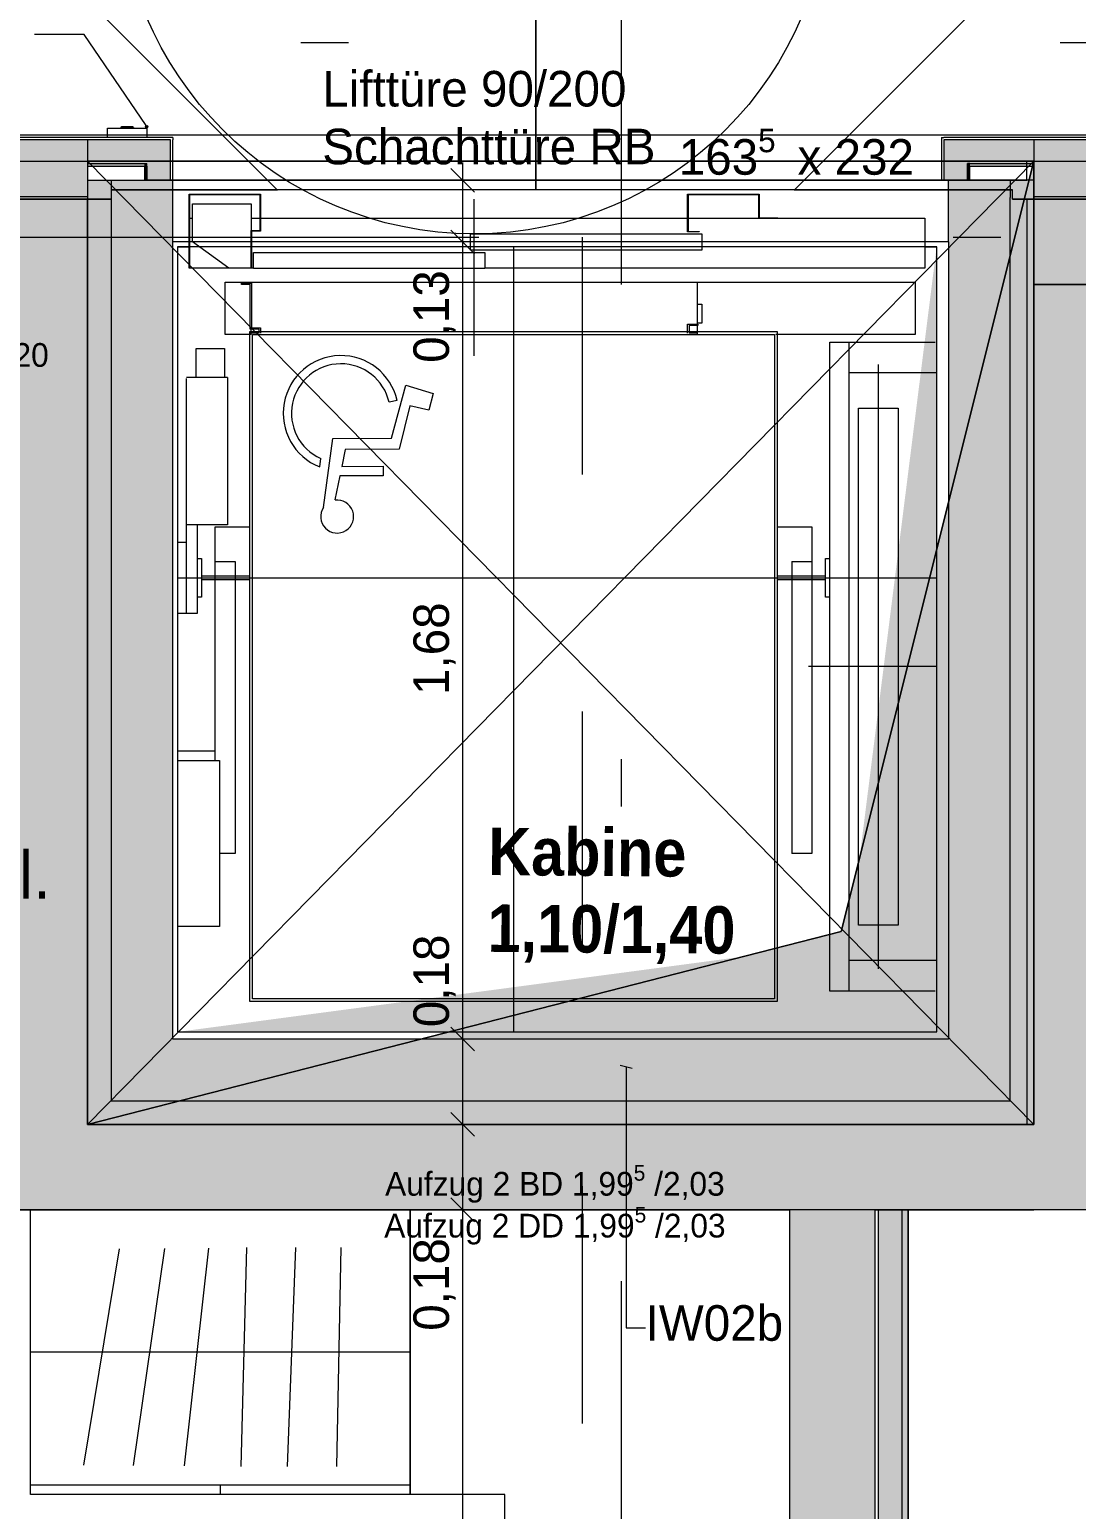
# Model space of a CAD drawing. Header units: metres. Extents: x -4 to 206, y -18 to 45.
# Drawn here: x 41.053 to 43.26, y -6.685 to -3.566 of the extents above; entities that cross this region are included whole.
import ezdxf

# ---------------------------------------------------------------- set-up
doc = ezdxf.new("R2010")
doc.units = ezdxf.units.M
doc.header["$MEASUREMENT"] = 0
for name, pattern in [('Achse', [0.004, 0.002, -0.001, 0, -0.001]), ('Punkt 1_1', [0.075, 0.025, -0.05]), ('Schnittlinie', [0.006, 0.003, -0.0015, 0, -0.0015]), ('Untersicht', [0.001, 0.0005, -0.0005])]:
    doc.linetypes.add(name, pattern=pattern)
for name, color, linetype in [('2._1.DG PP STG2_5_000 Achsraster', 7, 'Continuous'), ('2._1.DG PP STG2_5_110 Wand Aussen', 7, 'Continuous'), ('2._1.DG PP STG2_5_120 Wand Innen tragend', 7, 'Continuous'), ('2._1.DG PP STG2_5_210 Decke', 7, 'Continuous'), ('2._1.DG PP STG2_5_220 Bodenaufbau', 7, 'Continuous'), ('2._1.DG PP STG2_5_220 Bodenaufbau - Außen_ Gefälle', 7, 'Continuous'), ('2._1.DG PP STG2_5_221 Bodenaufbau - Abdichtung', 7, 'Continuous'), ('2._1.DG PP STG2_5_221 Bodenaufbau - Terrassenbelag', 7, 'Continuous'), ('2._1.DG PP STG2_5_270 Deckendurchbruchsymbol', 7, 'Continuous'), ('2._1.DG PP STG2_5_430 Aufzug', 7, 'Continuous'), ('2._1.DG PP STG2_5_510 Möblierung', 7, 'Continuous'), ('2._1.DG PP STG2_5_810 Raum', 7, 'Continuous'), ('2._1.DG PP STG2_5_851 Marker Schnitt', 7, 'Continuous'), ('2._1.DG PP STG2_5_870 Dokumentation allgemein', 7, 'Continuous'), ('2._1.DG PP STG2_5_915 Allgemein Beschriftung.x', 7, 'Continuous'), ('2._1.DG PP STG2_5_950 Polierplan Bemaßung', 7, 'Continuous')]:
    doc.layers.add(name, color=color, linetype=linetype)
doc.styles.add('ERSTELLTER_STIL_2', font='')
doc.styles.add('ERSTELLTER_STIL_4', font='', dxfattribs={"width": 0.936868})
doc.styles.get('ERSTELLTER_STIL_2').set_extended_font_data('Eurostile')
doc.styles.get('ERSTELLTER_STIL_4').set_extended_font_data('Eurostile', bold=True)

msp = doc.modelspace()

# ---------------------------------------------------------------- hatches: boundary and pattern name
at = {"layer": '2._1.DG PP STG2_5_110 Wand Aussen', "linetype": 'Continuous', "lineweight": 13, "true_color": 0xff6400}
for points in [[(41.175, -3.7987), (39.789, -3.7987), (39.789, -3.9187), (41.175, -3.9187)], [(41.3, -3.7987), (41.175, -3.7987), (41.175, -3.8487), (41.3, -3.8487)], [(41.3, -3.8487), (41.35, -3.8487), (41.35, -3.7987)], [(41.3, -3.8487), (41.35, -3.7987), (41.3, -3.7987)], [(43.03, -3.7987), (42.98, -3.7987), (43.03, -3.8487)], [(43.03, -3.8487), (42.98, -3.7987), (42.98, -3.8487)], [(43.03, -3.8487), (43.17, -3.8487), (43.17, -3.7987), (43.03, -3.7987)], [(43.335, -3.7987), (43.17, -3.7987), (43.17, -3.9187), (43.335, -3.9187)], [(41.3, -3.8487), (41.3, -3.8837), (41.35, -3.8837), (41.35, -3.8487)], [(42.98, -3.8487), (42.98, -3.8837), (43.03, -3.8837), (43.03, -3.8487)]]:
    msp.add_hatch(color=30, dxfattribs=at).paths.add_polyline_path(points)
at = {"layer": '2._1.DG PP STG2_5_110 Wand Aussen', "linetype": 'Continuous', "lineweight": 0, "true_color": 0x373737}
for points in [[(41.295, -3.8487), (41.175, -3.8487), (41.175, -3.8537), (41.295, -3.8537)], [(41.295, -3.8537), (41.3, -3.8537), (41.3, -3.8487)], [(41.295, -3.8537), (41.3, -3.8487), (41.295, -3.8487)], [(41.295, -3.8537), (41.295, -3.8837), (41.3, -3.8837), (41.3, -3.8537)], [(43.035, -3.8487), (43.03, -3.8487), (43.035, -3.8537)], [(43.035, -3.8537), (43.03, -3.8487), (43.03, -3.8537)], [(43.03, -3.8537), (43.03, -3.8837), (43.035, -3.8837), (43.035, -3.8537)], [(43.035, -3.8537), (43.17, -3.8537), (43.17, -3.8487), (43.035, -3.8487)], [(39.789, -3.9187), (39.789, -3.9237), (39.86, -3.9237), (41.175, -3.9237), (41.175, -3.9187)], [(43.335, -3.9187), (43.17, -3.9187), (43.17, -3.9237), (43.335, -3.9237)]]:
    msp.add_hatch(color=250, dxfattribs=at).paths.add_polyline_path(points)
at = {"layer": '2._1.DG PP STG2_5_110 Wand Aussen', "linetype": 'Continuous', "lineweight": 13, "true_color": 0x3f7f02}
for points in [[(39.86, -3.9237), (39.86, -3.9937), (39.86, -4.1037), (41.175, -4.1037), (41.175, -3.9237)], [(43.335, -3.9237), (43.17, -3.9237), (43.17, -4.1037), (43.335, -4.1037)]]:
    msp.add_hatch(color=76, dxfattribs=at).paths.add_polyline_path(points)
at = {"layer": '2._1.DG PP STG2_5_120 Wand Innen tragend', "linetype": 'Continuous', "lineweight": 13, "true_color": 0x3f7f02}
for points in [[(41.175, -5.8737), (41.175, -4.1037), (40.995, -4.1037), (40.995, -5.8737)], [(43.35, -5.8737), (43.35, -4.1037), (43.17, -4.1037), (43.17, -5.8737)], [(41.175, -5.8737), (40.995, -6.0537), (41.175, -6.0537)], [(40.995, -5.8737), (40.995, -6.0537), (41.175, -5.8737)], [(43.17, -5.8737), (41.175, -5.8737), (41.175, -6.0537), (43.17, -6.0537)], [(43.17, -6.0537), (43.35, -6.0537), (43.17, -5.8737)], [(43.17, -5.8737), (43.35, -6.0537), (43.35, -5.8737)], [(42.835, -10.7037), (42.835, -6.0537), (42.655, -6.0537), (42.655, -10.7037)]]:
    msp.add_hatch(color=76, dxfattribs=at).paths.add_polyline_path(points)
at = {"layer": '2._1.DG PP STG2_5_120 Wand Innen tragend', "linetype": 'Continuous', "lineweight": 13, "true_color": 0xffaa00}
msp.add_hatch(color=40, dxfattribs=at).paths.add_polyline_path([(42.8925, -10.7037), (42.8925, -6.0537), (42.8425, -6.0537), (42.8425, -10.7037)])
at = {"layer": '2._1.DG PP STG2_5_120 Wand Innen tragend', "linetype": 'Continuous', "lineweight": 13, "true_color": 0xfb02fe}
msp.add_hatch(color=6, dxfattribs=at).paths.add_polyline_path([(42.905, -10.7037), (42.905, -6.0537), (42.8925, -6.0537), (42.8925, -10.7037)])
at = {"layer": '2._1.DG PP STG2_5_270 Deckendurchbruchsymbol', "linetype": 'Continuous', "lineweight": 0}
msp.add_hatch(color=8, dxfattribs=at).paths.add_polyline_path([(41.175, -5.8737), (43.17, -5.8737), (43.17, -3.8437), (42.7635, -5.4671)])
at = {"layer": '2._1.DG PP STG2_5_430 Aufzug', "linetype": 'Continuous', "lineweight": 13, "true_color": 0xff6400}
for points in [[(41.175, -3.8837), (41.225, -3.9198), (41.225, -3.8837)], [(41.175, -3.8837), (41.175, -5.8237), (41.225, -5.8237), (41.225, -3.9198)], [(43.12, -3.8837), (43.12, -3.9198), (43.17, -3.8837)], [(43.17, -5.8237), (43.17, -3.8837), (43.12, -3.9198), (43.12, -5.8237)], [(41.225, -5.8237), (41.175, -5.8237), (41.175, -5.8737)], [(41.225, -5.8237), (41.175, -5.8737), (41.225, -5.8737)], [(43.12, -5.8237), (41.225, -5.8237), (41.225, -5.8737), (43.12, -5.8737)], [(43.12, -5.8237), (43.12, -5.8737), (43.17, -5.8737)], [(43.17, -5.8237), (43.12, -5.8237), (43.17, -5.8737)]]:
    msp.add_hatch(color=30, dxfattribs=at).paths.add_polyline_path(points)
at = {"layer": '2._1.DG PP STG2_5_430 Aufzug', "linetype": 'Continuous', "lineweight": 13, "true_color": 0x3f7f02}
for points in [[(41.225, -3.8837), (41.225, -3.9198), (41.355, -4.0137), (41.355, -3.8837)], [(42.99, -3.8837), (42.99, -4.0137), (43.12, -3.9198), (43.12, -3.8837)], [(41.355, -4.0137), (41.225, -3.9198), (41.225, -4.0137)], [(43.12, -3.9198), (42.99, -4.0137), (43.12, -4.0137)], [(41.225, -4.0137), (41.225, -5.6937), (41.355, -5.6937), (41.355, -4.0137)], [(43.12, -5.6937), (43.12, -4.0137), (42.99, -4.0137), (42.99, -5.6937)], [(41.355, -5.6937), (41.225, -5.6937), (41.225, -5.8237)], [(41.355, -5.6937), (41.225, -5.8237), (41.355, -5.8237)], [(42.99, -5.6937), (41.355, -5.6937), (41.355, -5.8237), (42.99, -5.8237)], [(42.99, -5.6937), (42.99, -5.8237), (43.12, -5.8237)], [(43.12, -5.6937), (42.99, -5.6937), (43.12, -5.8237)]]:
    msp.add_hatch(color=76, dxfattribs=at).paths.add_polyline_path(points)
at = {"layer": '2._1.DG PP STG2_5_430 Aufzug', "linetype": 'Continuous', "lineweight": 0, "true_color": 0x323232}
msp.add_hatch(color=250, dxfattribs=at).paths.add_polyline_path([(41.365, -5.6787), (42.965, -5.6787), (42.965, -4.0237), (42.78, -5.4903)])
at = {"layer": '2._1.DG PP STG2_5_950 Polierplan Bemaßung', "linetype": 'Continuous', "lineweight": 0, "true_color": 0x000000}
msp.add_hatch(color=18, dxfattribs=at).paths.add_polyline_path([(41.2975, -3.7707), (41.2977, -3.7717), (41.2983, -3.7725), (41.2991, -3.773), (41.3, -3.7732), (41.301, -3.773), (41.3018, -3.7725), (41.3023, -3.7717), (41.3025, -3.7707), (41.3023, -3.7698), (41.3018, -3.7689), (41.301, -3.7684), (41.3, -3.7682), (41.2991, -3.7684), (41.2983, -3.7689), (41.2977, -3.7698)])

# ---------------------------------------------------------------- linework, layer by layer
at = {"layer": '2._1.DG PP STG2_5_000 Achsraster', "color": 5, "linetype": 'Achse', "lineweight": 0, "ltscale": 1000}
for p, q in [((42.3, 1.9963), (42.3, -16.0037)), ((31.8, -4.0037), (54.3, -4.0037))]:
    msp.add_line(p, q, dxfattribs=at)
at = {"layer": '2._1.DG PP STG2_5_110 Wand Aussen', "color": 7, "linetype": 'Continuous', "lineweight": 13, "ltscale": 1000}
for p, q in [((41.175, -3.7987), (39.789, -3.7987)), ((41.3, -3.7987), (41.175, -3.7987)), ((41.35, -3.7987), (41.3, -3.7987)), ((41.35, -3.8487), (41.35, -3.7987)), ((41.35, -3.8487), (41.35, -3.7987)), ((43.03, -3.7987), (42.98, -3.7987)), ((42.98, -3.7987), (42.98, -3.8487)), ((43.03, -3.7987), (42.98, -3.7987)), ((43.17, -3.7987), (43.03, -3.7987)), ((43.335, -3.7987), (43.17, -3.7987)), ((41.175, -3.8487), (41.3, -3.8487)), ((41.3, -3.8537), (41.3, -3.8487)), ((41.3, -3.8537), (41.3, -3.8487)), ((41.3, -3.8537), (41.3, -3.8837)), ((41.35, -3.8837), (41.35, -3.8487)), ((42.98, -3.8487), (42.98, -3.8837)), ((43.035, -3.8487), (43.03, -3.8487)), ((43.03, -3.8837), (43.03, -3.8487)), ((43.035, -3.8487), (43.03, -3.8487)), ((43.035, -3.8487), (43.17, -3.8487)), ((41.175, -3.9187), (39.789, -3.9187)), ((43.335, -3.9187), (43.17, -3.9187))]:
    msp.add_line(p, q, dxfattribs=at)
at = {"layer": '2._1.DG PP STG2_5_110 Wand Aussen', "color": 7, "linetype": 'Continuous', "lineweight": 18, "ltscale": 1000}
for p, q in [((41.175, -3.9237), (39.86, -3.9237)), ((43.335, -3.9237), (43.17, -3.9237))]:
    msp.add_line(p, q, dxfattribs=at)
at = {"layer": '2._1.DG PP STG2_5_110 Wand Aussen', "color": 7, "linetype": 'Continuous', "lineweight": 13, "ltscale": 1000, "flags": 128}
for points in [[(41.175, -3.7937), (39.789, -3.7937)], [(41.355, -3.7937), (41.175, -3.7937)], [(41.175, -3.7987), (41.175, -3.9187)], [(41.175, -3.7987), (41.175, -3.8487)], [(41.355, -3.7937), (41.355, -3.7987)], [(41.355, -3.8837), (41.355, -3.7987)], [(42.975, -3.7937), (42.98, -3.7937)], [(42.975, -3.7937), (42.975, -3.8837)], [(43.17, -3.7937), (42.98, -3.7937)], [(43.335, -3.7937), (43.17, -3.7937)], [(43.17, -3.7987), (43.17, -3.9187)], [(43.17, -3.7987), (43.17, -3.8487)], [(41.175, -3.8487), (41.175, -3.8537)], [(43.17, -3.8487), (43.17, -3.8537)], [(41.3, -3.8837), (41.295, -3.8837)], [(41.35, -3.8837), (41.3, -3.8837)], [(41.355, -3.8837), (41.35, -3.8837)], [(42.975, -3.8837), (42.98, -3.8837)], [(42.98, -3.8837), (43.03, -3.8837)], [(43.03, -3.8837), (43.035, -3.8837)], [(41.175, -3.9187), (41.175, -3.9237)], [(43.17, -3.9187), (43.17, -3.9237)]]:
    msp.add_lwpolyline(points, dxfattribs=at)
at = {"layer": '2._1.DG PP STG2_5_110 Wand Aussen', "color": 7, "linetype": 'Continuous', "lineweight": 18, "ltscale": 1000, "flags": 128}
for points in [[(41.175, -3.8537), (41.295, -3.8537)], [(41.295, -3.8537), (41.295, -3.8837)], [(43.035, -3.8837), (43.035, -3.8537)], [(43.035, -3.8537), (43.17, -3.8537)], [(41.175, -3.9237), (41.175, -4.1037)], [(43.17, -3.9237), (43.17, -4.1037)], [(43.17, -4.1037), (43.335, -4.1037)]]:
    msp.add_lwpolyline(points, dxfattribs=at)
at = {"layer": '2._1.DG PP STG2_5_120 Wand Innen tragend', "color": 7, "linetype": 'Continuous', "lineweight": 18, "ltscale": 1000}
msp.add_line((42.835, -10.7037), (42.835, -6.0537), dxfattribs=at)
at = {"layer": '2._1.DG PP STG2_5_120 Wand Innen tragend', "color": 7, "linetype": 'Continuous', "lineweight": 13, "ltscale": 1000}
for p, q in [((42.8425, -10.7037), (42.8425, -6.0537)), ((42.8925, -10.7037), (42.8925, -6.0537))]:
    msp.add_line(p, q, dxfattribs=at)
at = {"layer": '2._1.DG PP STG2_5_120 Wand Innen tragend', "color": 7, "linetype": 'Continuous', "lineweight": 18, "ltscale": 1000, "flags": 128}
for points in [[(41.175, -5.8737), (41.175, -4.1037)], [(43.17, -4.1037), (43.17, -5.8737)], [(43.335, -4.1037), (43.17, -4.1037)], [(43.17, -5.8737), (41.175, -5.8737)], [(40.995, -6.0537), (41.175, -6.0537)], [(41.175, -6.0537), (42.655, -6.0537)], [(42.655, -6.0537), (42.655, -10.7037)], [(42.835, -6.0537), (43.17, -6.0537)], [(43.35, -6.0537), (43.17, -6.0537)]]:
    msp.add_lwpolyline(points, dxfattribs=at)
at = {"layer": '2._1.DG PP STG2_5_120 Wand Innen tragend', "color": 7, "linetype": 'Continuous', "lineweight": 13, "ltscale": 1000, "flags": 128}
for points in [[(42.8425, -6.0537), (42.835, -6.0537)], [(42.8925, -6.0537), (42.8425, -6.0537)], [(42.905, -6.0537), (42.8925, -6.0537)], [(42.905, -10.7037), (42.905, -6.0537)]]:
    msp.add_lwpolyline(points, dxfattribs=at)
at = {"layer": '2._1.DG PP STG2_5_210 Decke', "color": 7, "linetype": 'Continuous', "lineweight": 13, "ltscale": 1000, "true_color": 0xf4f4f4, "flags": 128}
for points in [[(38.685, -2.4937), (38.685, -3.8437), (40.895, -3.8437), (43.455, -3.8437), (45.685, -3.8437), (45.685, -2.5737), (45.405, -2.5737), (45.405, -1.5487), (45.395, -1.5487), (45.395, -1.0837), (44.275, -1.0837), (44.275, -2.3837), (44.145, -2.3837), (44.145, -2.5637), (43.645, -2.5637), (43.645, -2.4237), (40.595, -2.4237), (40.595, -2.5237), (40.015, -2.5237), (40.015, -1.0737), (38.935, -1.0737), (38.935, -2.1437), (38.875, -2.1437), (38.875, -2.4937)], [(33.485, -1.9936), (33.4967, -11.3837), (42.835, -11.3837), (42.835, -10.8837), (45.685, -10.8837), (45.685, -9.9837), (52.0258, -9.9837), (52.06, -1.993), (52.0632, -1.4987), (45.765, -1.4987), (45.765, -3.9237), (43.155, -3.9237), (43.155, -5.8737), (41.175, -5.8737), (41.175, -3.9237), (38.605, -3.9237), (38.605, -1.4987), (33.485, -1.4987)]]:
    msp.add_lwpolyline(points, close=True, dxfattribs=at)
at = {"layer": '2._1.DG PP STG2_5_210 Decke', "color": 7, "linetype": 'Schnittlinie', "lineweight": 13, "ltscale": 1000, "flags": 128}
msp.add_lwpolyline([(38.685, -3.8437), (40.915, -3.8437), (43.435, -3.8437), (45.685, -3.8437), (45.685, -2.5737), (45.405, -2.5737), (45.405, -1.0737), (38.935, -1.0737), (38.935, -2.5337), (38.685, -2.5337)], close=True, dxfattribs=at)
at = {"layer": '2._1.DG PP STG2_5_220 Bodenaufbau', "color": 7, "linetype": 'Continuous', "lineweight": 13, "ltscale": 1000, "true_color": 0xf4f4f4, "flags": 128}
msp.add_lwpolyline([(38.425, -1.6787), (33.6646, -1.6787), (33.6765, -11.2037), (42.655, -11.2037), (42.655, -10.7037), (45.505, -10.7037), (45.505, -9.8037), (51.8466, -9.8037), (51.8814, -1.6787), (45.945, -1.6787), (45.945, -4.1037), (43.335, -4.1037), (43.335, -6.0537), (40.995, -6.0537), (40.995, -4.1037), (38.425, -4.1037)], close=True, dxfattribs=at)
at = {"layer": '2._1.DG PP STG2_5_220 Bodenaufbau - Außen_ Gefälle', "color": 7, "linetype": 'Schnittlinie', "lineweight": 13, "ltscale": 1000, "flags": 128}
msp.add_lwpolyline([(38.685, -2.5337), (38.685, -3.8437), (40.915, -3.8437), (40.915, -3.5937), (43.435, -3.5937), (43.435, -3.8437), (45.685, -3.8437), (45.685, -2.5737), (45.405, -2.5737), (45.405, -1.0737), (38.935, -1.0737), (38.935, -2.5337)], close=True, dxfattribs=at)
at = {"layer": '2._1.DG PP STG2_5_221 Bodenaufbau - Abdichtung', "color": 171, "linetype": 'Schnittlinie', "lineweight": 13, "ltscale": 1000, "true_color": 0x6c6cff, "flags": 128}
for points in [[(42.12, -2.4237), (42.12, -3.9037)], [(42.12, -3.9037), (42.12, -2.4237)], [(40.145, -2.4737), (41.575, -3.9037)], [(42.665, -3.9037), (44.095, -2.4737)], [(41.575, -3.9037), (40.195, -2.5237)], [(44.015, -2.5537), (42.665, -3.9037)], [(38.6948, -3.9239), (41.225, -3.9239)], [(41.225, -3.9237), (38.695, -3.9237)], [(41.225, -3.9037), (41.225, -3.9237)], [(41.575, -3.9037), (41.225, -3.9037)], [(41.225, -3.9039), (41.5752, -3.9039)], [(42.12, -3.9037), (41.575, -3.9037)], [(42.665, -3.9037), (42.12, -3.9037)], [(42.6648, -3.9039), (43.125, -3.9039)], [(43.125, -3.9037), (42.665, -3.9037)], [(43.125, -3.9237), (43.125, -3.9037)], [(43.33, -3.9237), (43.125, -3.9237)], [(43.125, -3.9239), (43.33, -3.9239)]]:
    msp.add_lwpolyline(points, dxfattribs=at)
at = {"layer": '2._1.DG PP STG2_5_221 Bodenaufbau - Terrassenbelag', "color": 7, "linetype": 'Continuous', "lineweight": 18, "ltscale": 1000, "flags": 128}
for points in [[(43.33, -3.7887), (39.784, -3.7887)], [(43.33, -3.7889), (39.784, -3.7889)]]:
    msp.add_lwpolyline(points, dxfattribs=at)
at = {"layer": '2._1.DG PP STG2_5_270 Deckendurchbruchsymbol', "color": 7, "linetype": 'Punkt 1_1', "lineweight": 13, "ltscale": 1000}
for p, q in [((41.175, -5.8737), (43.17, -3.8437)), ((41.175, -3.8437), (43.17, -5.8737))]:
    msp.add_line(p, q, dxfattribs=at)
at = {"layer": '2._1.DG PP STG2_5_270 Deckendurchbruchsymbol', "color": 7, "linetype": 'Continuous', "lineweight": 13, "ltscale": 1000, "flags": 128}
for points in [[(42.7635, -5.4671), (43.17, -3.8437), (41.175, -3.8437), (41.175, -5.8737)], [(41.175, -5.8737), (43.17, -5.8737), (43.17, -3.8437), (42.7635, -5.4671)]]:
    msp.add_lwpolyline(points, close=True, dxfattribs=at)
at = {"layer": '2._1.DG PP STG2_5_270 Deckendurchbruchsymbol', "color": 7, "linetype": 'Punkt 1_1', "lineweight": 13, "ltscale": 1000, "flags": 128}
msp.add_lwpolyline([(43.17, -5.8737), (43.17, -3.8437), (41.175, -3.8437), (41.175, -5.8737)], close=True, dxfattribs=at)
at = {"layer": '2._1.DG PP STG2_5_430 Aufzug', "color": 7, "linetype": 'Continuous', "lineweight": 13, "ltscale": 1000}
for p, q in [((41.217, -3.7937), (41.217, -3.7737)), ((41.217, -3.7737), (41.3, -3.7737)), ((41.2435, -3.7737), (41.2435, -3.7732)), ((41.2435, -3.7732), (41.2447, -3.7732)), ((41.2447, -3.7732), (41.2479, -3.7732)), ((41.2465, -3.7727), (41.2465, -3.7707)), ((41.2465, -3.7707), (41.2474, -3.7707)), ((41.2474, -3.7727), (41.2465, -3.7727)), ((41.2474, -3.7707), (41.25, -3.7707)), ((41.25, -3.7727), (41.2474, -3.7727)), ((41.2479, -3.7732), (41.2528, -3.7732)), ((41.25, -3.7707), (41.2539, -3.7707)), ((41.2539, -3.7727), (41.25, -3.7727)), ((41.2528, -3.7732), (41.2585, -3.7732)), ((41.2539, -3.7707), (41.2585, -3.7707)), ((41.2585, -3.7727), (41.2539, -3.7727)), ((41.2585, -3.7707), (41.2631, -3.7707)), ((41.2631, -3.7727), (41.2585, -3.7727)), ((41.2585, -3.7732), (41.2643, -3.7732)), ((41.2631, -3.7707), (41.267, -3.7707)), ((41.267, -3.7727), (41.2631, -3.7727)), ((41.2643, -3.7732), (41.2691, -3.7732)), ((41.267, -3.7707), (41.2696, -3.7707)), ((41.2696, -3.7727), (41.267, -3.7727)), ((41.2691, -3.7732), (41.2724, -3.7732)), ((41.2696, -3.7707), (41.2705, -3.7707)), ((41.2705, -3.7727), (41.2696, -3.7727)), ((41.2705, -3.7707), (41.2705, -3.7727)), ((41.2724, -3.7732), (41.2735, -3.7732)), ((41.2735, -3.7732), (41.2735, -3.7737)), ((41.3, -3.7737), (41.3, -3.7937)), ((41.389, -3.9132), (41.54, -3.9132)), ((41.389, -4.0692), (41.389, -3.9132)), ((41.539, -3.9142), (41.39, -3.9142)), ((41.39, -3.9142), (41.39, -4.0682)), ((41.539, -3.9897), (41.539, -3.9142)), ((41.54, -3.9132), (41.54, -3.9907)), ((42.44, -3.9132), (42.591, -3.9132)), ((42.44, -3.9927), (42.44, -3.9132)), ((42.59, -3.9142), (42.441, -3.9142)), ((42.441, -3.9142), (42.441, -3.9917)), ((42.59, -3.9642), (42.59, -3.9142)), ((42.591, -3.9132), (42.591, -3.9632)), ((41.396, -4.0137), (41.396, -3.9337)), ((41.396, -3.9337), (41.52, -3.9337)), ((41.52, -3.9337), (41.52, -4.0687)), ((41.39, -3.9637), (41.396, -3.9637)), ((41.39, -4.0682), (41.39, -3.9637)), ((41.52, -3.9637), (41.539, -3.9637)), ((41.52, -4.0682), (41.52, -3.9897)), ((41.52, -3.9897), (41.539, -3.9897)), ((41.521, -3.9907), (41.521, -4.0692)), ((41.54, -3.9907), (41.521, -3.9907)), ((41.54, -3.9637), (42.44, -3.9637)), ((42.441, -3.9637), (42.59, -3.9637)), ((42.441, -3.9917), (42.4645, -3.9917)), ((42.4645, -3.9917), (42.4645, -3.9927)), ((42.6305, -3.9642), (42.59, -3.9642)), ((42.591, -3.9632), (42.6305, -3.9632)), ((42.6305, -3.9632), (42.6305, -3.9642)), ((42.6305, -3.9637), (42.94, -3.9637)), ((42.94, -3.9637), (42.94, -4.0687)), ((41.473, -4.0687), (41.396, -4.0137)), ((41.9826, -3.9967), (42.47, -3.9967)), ((41.9826, -4.0307), (41.9826, -3.9967)), ((42.4645, -3.9927), (42.44, -3.9927)), ((42.47, -3.9967), (42.47, -4.0307)), ((41.365, -4.0237), (41.389, -4.0237)), ((41.389, -4.0237), (41.365, -4.0237)), ((41.365, -4.0237), (41.365, -5.6787)), ((42.965, -4.0237), (41.365, -4.0237)), ((41.5251, -4.0357), (42.0125, -4.0357)), ((41.5251, -4.0697), (41.5251, -4.0357)), ((42.47, -4.0307), (41.9826, -4.0307)), ((42.0125, -4.0357), (42.0125, -4.0697)), ((42.94, -4.0237), (42.965, -4.0237)), ((42.965, -4.0237), (42.94, -4.0237)), ((42.965, -5.6787), (42.965, -4.0237)), ((41.4095, -4.0692), (41.389, -4.0692)), ((41.39, -4.0682), (41.4095, -4.0682)), ((41.4095, -4.0682), (41.4095, -4.0692)), ((41.473, -4.0687), (41.4095, -4.0687)), ((41.52, -4.0687), (41.473, -4.0687)), ((41.5, -4.0692), (41.5, -4.0687)), ((41.521, -4.0692), (41.5, -4.0692)), ((41.5251, -4.0687), (41.521, -4.0687)), ((42.0125, -4.0697), (41.5251, -4.0697)), ((42.94, -4.0687), (42.0125, -4.0687)), ((41.465, -4.0987), (41.52, -4.0987)), ((41.465, -4.2087), (41.465, -4.0987)), ((41.465, -4.0987), (41.52, -4.0987)), ((41.465, -4.2087), (41.465, -4.0987)), ((41.4995, -4.1037), (41.4995, -4.1007)), ((41.4995, -4.1007), (41.521, -4.1007)), ((41.4995, -4.1037), (41.4995, -4.1007)), ((41.4995, -4.1007), (41.521, -4.1007)), ((41.518, -4.1037), (41.4995, -4.1037)), ((41.518, -4.1037), (41.4995, -4.1037)), ((41.518, -4.1977), (41.518, -4.1037)), ((41.518, -4.1977), (41.518, -4.1037)), ((41.52, -4.1007), (41.52, -4.0987)), ((41.52, -4.0987), (42.46, -4.0987)), ((41.521, -4.1007), (41.521, -4.1947)), ((41.521, -4.1007), (41.521, -4.1947)), ((42.46, -4.0987), (42.92, -4.0987)), ((42.46, -4.0987), (42.92, -4.0987)), ((42.46, -4.0987), (42.46, -4.1867)), ((42.92, -4.0987), (42.92, -4.2087)), ((42.46, -4.1447), (42.47, -4.1447)), ((42.46, -4.1447), (42.47, -4.1447)), ((42.47, -4.1447), (42.47, -4.1847)), ((42.47, -4.1447), (42.47, -4.1847)), ((41.52, -4.2087), (41.465, -4.2087)), ((41.52, -4.2087), (41.465, -4.2087)), ((41.517, -5.6147), (41.517, -4.2027)), ((41.517, -4.2027), (42.629, -4.2027)), ((41.537, -4.1977), (41.518, -4.1977)), ((41.537, -4.1977), (41.518, -4.1977)), ((41.52, -4.2057), (41.52, -4.1977)), ((41.537, -4.2057), (41.52, -4.2057)), ((41.52, -4.2087), (41.52, -4.2057)), ((41.521, -4.1947), (41.54, -4.1947)), ((41.521, -4.1947), (41.54, -4.1947)), ((41.523, -5.6087), (41.523, -4.2087)), ((41.523, -4.2087), (42.623, -4.2087)), ((41.537, -4.2057), (41.537, -4.1977)), ((41.537, -4.2057), (41.537, -4.1977)), ((41.54, -4.1947), (41.54, -4.2057)), ((41.54, -4.1947), (41.54, -4.2057)), ((42.44, -4.1867), (42.4615, -4.1867)), ((42.44, -4.2057), (42.44, -4.1867)), ((42.44, -4.1867), (42.4615, -4.1867)), ((42.44, -4.2057), (42.44, -4.1867)), ((42.4615, -4.1897), (42.443, -4.1897)), ((42.443, -4.1897), (42.443, -4.2057)), ((42.4615, -4.1897), (42.443, -4.1897)), ((42.443, -4.1897), (42.443, -4.2057)), ((42.46, -4.2057), (42.443, -4.2057)), ((42.47, -4.1847), (42.46, -4.1847)), ((42.47, -4.1847), (42.46, -4.1847)), ((42.46, -4.1897), (42.46, -4.2057)), ((42.46, -4.2057), (42.46, -4.2087)), ((42.4615, -4.1867), (42.4615, -4.1897)), ((42.4615, -4.1867), (42.4615, -4.1897)), ((42.623, -4.2087), (42.623, -5.6087)), ((42.92, -4.2087), (42.626, -4.2087)), ((42.629, -4.2027), (42.629, -5.6147)), ((41.404, -4.2997), (41.404, -4.2382)), ((41.404, -4.2382), (41.464, -4.2382)), ((41.404, -4.2997), (41.404, -4.2382)), ((41.404, -4.2382), (41.464, -4.2382)), ((41.464, -4.2382), (41.464, -4.2997)), ((41.464, -4.2382), (41.464, -4.2997)), ((42.74, -4.2247), (42.962, -4.2247)), ((42.74, -5.5927), (42.74, -4.2247)), ((42.78, -4.2247), (42.78, -5.5927)), ((41.4698, -4.2997), (41.384, -4.2997)), ((41.384, -4.7967), (41.384, -4.3012)), ((41.4698, -4.2997), (41.4698, -4.6097)), ((42.965, -4.2897), (42.78, -4.2897)), ((41.8155, -4.4273), (41.8459, -4.3154)), ((41.8459, -4.3154), (41.9034, -4.3328)), ((41.9034, -4.3328), (41.8948, -4.3681)), ((41.8278, -4.3478), (41.8109, -4.3517)), ((41.8543, -4.3593), (41.8318, -4.4508)), ((41.8948, -4.3681), (41.8543, -4.3593)), ((42.8, -4.3637), (42.884, -4.3637)), ((42.8, -5.4537), (42.8, -4.3637)), ((42.884, -4.3637), (42.884, -5.4537)), ((41.6723, -4.5734), (41.6918, -4.4278)), ((41.6918, -4.4278), (41.8155, -4.4273)), ((41.7184, -4.4512), (41.7111, -4.4869)), ((41.8318, -4.4508), (41.7184, -4.4512)), ((41.6645, -4.4879), (41.6669, -4.47)), ((41.7111, -4.4869), (41.798, -4.4865)), ((41.798, -4.4865), (41.7981, -4.5064)), ((41.707, -4.5068), (41.6967, -4.5572)), ((41.7981, -4.5064), (41.707, -4.5068)), ((41.4698, -4.6097), (41.384, -4.6097)), ((41.406, -4.6097), (41.406, -4.7967)), ((41.444, -5.1067), (41.444, -4.6142)), ((41.444, -4.6142), (41.517, -4.6142)), ((42.629, -4.6142), (42.702, -4.6142)), ((42.702, -4.6142), (42.702, -5.3025)), ((41.365, -4.6467), (41.384, -4.6467)), ((41.406, -4.6807), (41.415, -4.6807)), ((41.415, -4.6807), (41.415, -4.7627)), ((41.444, -4.6872), (41.4865, -4.6872)), ((41.4865, -4.6872), (41.4865, -5.3025)), ((42.6595, -4.6872), (42.702, -4.6872)), ((42.6595, -4.6872), (42.6595, -5.3025)), ((42.731, -4.7627), (42.731, -4.6807)), ((42.731, -4.6807), (42.74, -4.6807)), ((41.415, -4.7172), (41.517, -4.7172)), ((41.517, -4.7262), (41.415, -4.7262)), ((42.629, -4.7172), (42.731, -4.7172)), ((42.731, -4.7262), (42.629, -4.7262)), ((41.415, -4.7627), (41.406, -4.7627)), ((42.74, -4.7627), (42.731, -4.7627)), ((41.406, -4.7967), (41.365, -4.7967)), ((41.365, -5.0862), (41.444, -5.0862)), ((41.365, -5.1067), (41.453, -5.1067)), ((41.453, -5.1067), (41.453, -5.4567)), ((41.4865, -5.3025), (41.453, -5.3025)), ((42.702, -5.3025), (42.6595, -5.3025)), ((41.453, -5.4567), (41.365, -5.4567)), ((42.884, -5.4537), (42.8, -5.4537)), ((42.78, -5.5277), (42.965, -5.5277)), ((42.623, -5.6087), (41.523, -5.6087)), ((42.962, -5.5927), (42.74, -5.5927)), ((42.629, -5.6147), (41.517, -5.6147)), ((41.365, -5.6787), (42.965, -5.6787))]:
    msp.add_line(p, q, dxfattribs=at)
at = {"layer": '2._1.DG PP STG2_5_430 Aufzug', "color": 7, "linetype": 'Continuous', "lineweight": 18, "ltscale": 1000}
for p, q in [((41.225, -3.8837), (41.225, -3.9198)), ((41.355, -4.0137), (41.355, -3.8837)), ((41.355, -4.0137), (41.355, -3.8837)), ((42.99, -4.0137), (42.99, -3.8837)), ((42.99, -4.0137), (42.99, -3.8837)), ((43.12, -3.8837), (43.12, -3.9198)), ((41.225, -3.9198), (41.225, -4.0137)), ((43.12, -4.0137), (43.12, -3.9198)), ((41.225, -4.0137), (41.225, -5.6937)), ((43.12, -5.6937), (43.12, -4.0137)), ((41.225, -5.6937), (41.225, -5.8237)), ((41.225, -5.6937), (41.225, -5.8237)), ((43.12, -5.8237), (43.12, -5.6937)), ((41.225, -5.8237), (41.355, -5.8237)), ((41.355, -5.8237), (42.99, -5.8237)), ((42.99, -5.8237), (43.12, -5.8237)), ((42.99, -5.8237), (43.12, -5.8237))]:
    msp.add_line(p, q, dxfattribs=at)
at = {"layer": '2._1.DG PP STG2_5_430 Aufzug', "color": 8, "linetype": 'Schnittlinie', "lineweight": 13, "ltscale": 1000}
for p, q in [((42.99, -3.8837), (41.355, -3.8837)), ((42.99, -4.0137), (41.355, -4.0137))]:
    msp.add_line(p, q, dxfattribs=at)
at = {"layer": '2._1.DG PP STG2_5_430 Aufzug', "color": 7, "linetype": 'Achse', "lineweight": 13, "ltscale": 1000}
for p, q in [((41.99, -4.2537), (41.99, -3.9237)), ((42.073, -4.0237), (42.073, -5.6787)), ((42.842, -4.2717), (42.842, -5.5457)), ((41.365, -4.7217), (42.965, -4.7217)), ((42.965, -4.9087), (42.695, -4.9087))]:
    msp.add_line(p, q, dxfattribs=at)
at = {"layer": '2._1.DG PP STG2_5_430 Aufzug', "color": 30, "linetype": 'Continuous', "lineweight": 13, "ltscale": 1000, "true_color": 0xff6400, "flags": 128}
msp.add_lwpolyline([(41.175, -3.8837), (43.155, -3.8837), (43.155, -3.8437), (41.175, -3.8437)], close=True, dxfattribs=at)
msp.add_lwpolyline([(41.175, -3.8837), (43.155, -3.8837), (43.155, -3.8437), (41.175, -3.8437)], close=True, dxfattribs=at)
at = {"layer": '2._1.DG PP STG2_5_430 Aufzug', "color": 7, "linetype": 'Continuous', "lineweight": 13, "ltscale": 1000, "flags": 128}
for points in [[(41.175, -3.8837), (41.225, -3.8837)], [(41.175, -3.8837), (41.175, -5.8237)], [(43.17, -3.8837), (43.12, -3.8837)], [(43.17, -5.8737), (43.17, -3.8837)], [(41.175, -5.8737), (41.175, -5.8237)], [(41.175, -5.8737), (43.12, -5.8737)], [(43.17, -5.8737), (43.12, -5.8737)]]:
    msp.add_lwpolyline(points, dxfattribs=at)
at = {"layer": '2._1.DG PP STG2_5_430 Aufzug', "color": 7, "linetype": 'Continuous', "lineweight": 18, "ltscale": 1000, "flags": 128}
for points in [[(41.225, -3.8837), (41.355, -3.8837)], [(43.12, -3.8837), (42.99, -3.8837)], [(41.355, -5.6937), (41.355, -4.0137)], [(42.99, -4.0137), (42.99, -5.6937)], [(42.99, -5.6937), (41.355, -5.6937)]]:
    msp.add_lwpolyline(points, dxfattribs=at)
at = {"layer": '2._1.DG PP STG2_5_430 Aufzug', "color": 7, "linetype": 'Continuous', "lineweight": 13, "ltscale": 1000}
for centre, radius, start, end in [((41.7092, -4.3748), 0.1216, 12.7923, 248.4146), ((41.7092, -4.3748), 0.1042, 12.7923, 246.0275), ((41.7013, -4.5925), 0.0347, 146.5723, 97.3675)]:
    msp.add_arc(centre, radius, start, end, dxfattribs=at)
at = {"layer": '2._1.DG PP STG2_5_510 Möblierung', "color": 8, "linetype": 'Continuous', "lineweight": 13, "ltscale": 1000, "true_color": 0x7e7f7f}
for p, q in [((41.1674, -6.5915), (41.2427, -6.1359)), ((41.2723, -6.5922), (41.3378, -6.1352)), ((41.3795, -6.5932), (41.4306, -6.1343)), ((41.499, -6.5945), (41.5111, -6.1329)), ((41.5963, -6.5944), (41.6138, -6.133)), ((41.7005, -6.5945), (41.7095, -6.1329)), ((41.855, -6.3537), (41.055, -6.3537)), ((41.855, -6.6337), (41.055, -6.6337)), ((41.455, -6.6537), (41.455, -6.6337)), ((41.855, -6.6537), (41.855, -6.6337))]:
    msp.add_line(p, q, dxfattribs=at)
at = {"layer": '2._1.DG PP STG2_5_510 Möblierung', "color": 8, "linetype": 'Continuous', "lineweight": 13, "ltscale": 1000, "true_color": 0x7e7f7f, "flags": 128}
for points in [[(41.855, -6.6537), (41.055, -6.6537), (41.055, -6.0537), (41.855, -6.0537)], [(42.655, -6.8537), (42.055, -6.8537), (42.055, -6.6537), (41.855, -6.6537), (41.855, -6.0537), (42.655, -6.0537)], [(42.905, -6.8537), (43.505, -6.8537), (43.505, -6.6537), (43.705, -6.6537), (43.705, -6.0537), (42.905, -6.0537)]]:
    msp.add_lwpolyline(points, close=True, dxfattribs=at)
at = {"layer": '2._1.DG PP STG2_5_851 Marker Schnitt', "color": 7, "linetype": 'Untersicht', "lineweight": 13, "ltscale": 1000}
msp.add_line((42.2179, 1.9963), (42.2179, -9.1314), dxfattribs=at)
at = {"layer": '2._1.DG PP STG2_5_870 Dokumentation allgemein', "color": 190, "linetype": 'Continuous', "lineweight": 0, "ltscale": 1000, "true_color": 0x9900ff}
msp.add_circle((41.99, -3.2467), 0.75, dxfattribs=at)
at = {"layer": '2._1.DG PP STG2_5_915 Allgemein Beschriftung.x', "color": 7, "linetype": 'Continuous', "lineweight": 13, "ltscale": 1000}
for p, q in [((42.3231, -5.7559), (42.2981, -5.7492)), ((42.3106, -5.7525), (42.3106, -6.3021)), ((42.3106, -6.3021), (42.3515, -6.3021))]:
    msp.add_line(p, q, dxfattribs=at)
at = {"layer": '2._1.DG PP STG2_5_950 Polierplan Bemaßung', "color": 7, "linetype": 'Continuous', "lineweight": 13, "ltscale": 1000}
for p, q in [((41.1678, -3.5762), (41.0631, -3.5762)), ((41.2986, -3.7686), (41.1678, -3.5762)), ((41.0727, -3.7937), (40.9789, -3.7937)), ((41.9909, -3.9087), (41.9409, -3.8587)), ((41.9659, -3.8837), (41.9659, -3.8462)), ((42.0128, -3.8837), (41.919, -3.8837)), ((41.9659, -4.0137), (41.9659, -3.8837)), ((41.9409, -3.9887), (41.9909, -4.0387)), ((42.0128, -4.0137), (41.919, -4.0137)), ((41.9659, -5.6937), (41.9659, -4.0137)), ((41.9409, -5.6687), (41.9909, -5.7187)), ((42.0128, -5.6937), (41.919, -5.6937)), ((41.9659, -5.8737), (41.9659, -5.6937)), ((41.9409, -5.8487), (41.9909, -5.8987)), ((42.0128, -5.8737), (41.919, -5.8737)), ((41.9659, -6.0537), (41.9659, -5.8737)), ((41.9409, -6.0287), (41.9909, -6.0787)), ((42.0128, -6.0537), (41.919, -6.0537)), ((41.9659, -11.2037), (41.9659, -6.0537))]:
    msp.add_line(p, q, dxfattribs=at)
msp.add_circle((41.3, -3.7707), 0.0025, dxfattribs=at)

# ---------------------------------------------------------------- texts
at = {"layer": '2._1.DG PP STG2_5_270 Deckendurchbruchsymbol', "color": 1, "linetype": 'Continuous', "lineweight": 0, "char_height": 0.05, "attachment_point": 8, "style": 'ERSTELLTER_STIL_2'}
for s, insert in [('\\A1;{\\pqc;\\pt0;\\fEurostile|b0|i0|c0|p0;\\W1.000000;BD 0,20\\fEurostile|b0|i0|c0|p0;\\W1.000000;\\A1{\\H.66x;\\S^  ;}\\fEurostile|b0|i0|c0|p0;\\W1.000000; /0,20\\fEurostile|b0|i0|c0|p0;\\W1.000000;\\A1{\\H.66x;\\S^  ;}\\fEurostile|b0|i0|c0|p0;\\W1.000000;\\fEurostile|b0|i0|c0|p0;\\W1.000000;\\A1{\\H.66x;\\S^  ;}}', (40.895, -4.2915)), ('\\A1;{\\pqc;\\pt0;\\fEurostile|b0|i0|c0|p0;\\W1.000000;Aufzug 2 BD 1,99\\fEurostile|b0|i0|c0|p0;\\W1.000000;\\A1{\\H.66x;\\S5^  ;}\\fEurostile|b0|i0|c0|p0;\\W1.000000; /2,03\\fEurostile|b0|i0|c0|p0;\\W1.000000;\\A1{\\H.66x;\\S^  ;}\\fEurostile|b0|i0|c0|p0;\\W1.000000;\\fEurostile|b0|i0|c0|p0;\\W1.000000;\\A1{\\H.66x;\\S^  ;}}', (42.1725, -6.0389)), ('\\A1;{\\pqc;\\pt0;\\fEurostile|b0|i0|c0|p0;\\W1.000000;Aufzug 2 DD 1,99\\fEurostile|b0|i0|c0|p0;\\W1.000000;\\A1{\\H.66x;\\S5^  ;}\\fEurostile|b0|i0|c0|p0;\\W1.000000; /2,03\\fEurostile|b0|i0|c0|p0;\\W1.000000;\\A1{\\H.66x;\\S^  ;}\\fEurostile|b0|i0|c0|p0;\\W1.000000;\\fEurostile|b0|i0|c0|p0;\\W1.000000;\\A1{\\H.66x;\\S^  ;}}', (42.1725, -6.1271))]:
    msp.add_mtext(s, dxfattribs=dict(at, insert=insert))
at = {"layer": '2._1.DG PP STG2_5_810 Raum', "color": 7, "linetype": 'Continuous', "lineweight": 13, "insert": (40.4805, -5.2979), "char_height": 0.1, "attachment_point": 1, "style": 'ERSTELLTER_STIL_2'}
msp.add_mtext('\\A1;{\\pql;\\pt0;\\fEurostile|b0|i0|c0|p0;\\W1.000000;mech.entl.}', dxfattribs=at)
at = {"layer": '2._1.DG PP STG2_5_915 Allgemein Beschriftung.x', "color": 7, "linetype": 'Continuous', "lineweight": 13, "insert": (42.0178, -5.5323), "char_height": 0.1, "attachment_point": 7, "rotation": 359.5372, "line_spacing_factor": 0.969933, "style": 'ERSTELLTER_STIL_4'}
msp.add_mtext('\\A1;{\\pql;\\fEurostile|b1|i0|c0|p0;\\W0.936868;Kabine\\P\\pql;\\fEurostile|b1|i0|c0|p0;\\W0.936868;1,10/1,40}', dxfattribs=at)
at = {"layer": '2._1.DG PP STG2_5_915 Allgemein Beschriftung.x', "color": 7, "linetype": 'Continuous', "lineweight": 13, "insert": (42.3515, -6.2927), "char_height": 0.075, "attachment_point": 4, "style": 'ERSTELLTER_STIL_2'}
msp.add_mtext('\\A1;{\\pql;\\fEurostile|b0|i0|c0|p0;\\W1.000000;IW02b}', dxfattribs=at)
at = {"layer": '2._1.DG PP STG2_5_950 Polierplan Bemaßung', "color": 7, "linetype": 'Continuous', "lineweight": 13, "char_height": 0.075, "attachment_point": 1, "style": 'ERSTELLTER_STIL_2'}
for s, insert in [('\\A1;{\\pql;\\pt0,1;\\fEurostile|b0|i0|c0|p0;\\W1.000000;}', (41.6699, -3.6399)), ('\\A1;{\\pql;\\pt0,1;\\fEurostile|b0|i0|c0|p0;\\W1.000000;Lifttüre 90/200\\fEurostile|b0|i0|c0|p0;\\W1.000000;\\A1{\\H.66x;\\S^  ;}\\fEurostile|b0|i0|c0|p0;\\W1.000000;\\fEurostile|b0|i0|c0|p0;\\W1.000000;\\A1{\\H.66x;\\S^  ;}\\fEurostile|b0|i0|c0|p0;\\W1.000000;\\fEurostile|b0|i0|c0|p0;\\W1.000000;\\fEurostile|b0|i0|c0|p0;\\W1.000000;\\fEurostile|b0|i0|c0|p0;\\W1.000000;\\fEurostile|b0|i0|c0|p0;\\W1.000000;\\fEurostile|b0|i0|c0|p0;\\W1.000000;\\fEurostile|b0|i0|c0|p0;\\W1.000000;\\A1{\\H.66x;\\S^  ;}\\fEurostile|b0|i0|c0|p0;\\W1.000000;\\fEurostile|b0|i0|c0|p0;\\W1.000000;\\A1{\\H.66x;\\S^  ;}\\fEurostile|b0|i0|c0|p0;\\W1.000000;\\fEurostile|b0|i0|c0|p0;\\W1.000000;\\fEurostile|b0|i0|c0|p0;\\W1.000000;\\fEurostile|b0|i0|c0|p0;\\W1.000000;\\fEurostile|b0|i0|c0|p0;\\W1.000000;\\fEurostile|b0|i0|c0|p0;\\W1.000000;\\fEurostile|b0|i0|c0|p0;\\W1.000000;\\A1{\\H.66x;\\S^  ;}\\fEurostile|b0|i0|c0|p0;\\W1.000000;\\fEurostile|b0|i0|c0|p0;\\W1.000000;\\A1{\\H.66x;\\S^  ;}\\fEurostile|b0|i0|c0|p0;\\W1.000000;\\fEurostile|b0|i0|c0|p0;\\W1.000000;\\fEurostile|b0|i0|c0|p0;\\W1.000000;\\fEurostile|b0|i0|c0|p0;\\W1.000000;\\fEurostile|b0|i0|c0|p0;\\W1.000000;\\fEurostile|b0|i0|c0|p0;\\W1.000000;\\fEurostile|b0|i0|c0|p0;\\W1.000000;\\A1{\\H.66x;\\S^  ;}\\fEurostile|b0|i0|c0|p0;\\W1.000000;\\fEurostile|b0|i0|c0|p0;\\W1.000000;\\A1{\\H.66x;\\S^  ;}\\fEurostile|b0|i0|c0|p0;\\W1.000000;\\fEurostile|b0|i0|c0|p0;\\W1.000000;\\fEurostile|b0|i0|c0|p0;\\W1.000000;\\fEurostile|b0|i0|c0|p0;\\W1.000000;\\fEurostile|b0|i0|c0|p0;\\W1.000000;\\fEurostile|b0|i0|c0|p0;\\W1.000000;\\fEurostile|b0|i0|c0|p0;\\W1.000000;\\A1{\\H.66x;\\S^  ;}\\fEurostile|b0|i0|c0|p0;\\W1.000000;\\fEurostile|b0|i0|c0|p0;\\W1.000000;\\A1{\\H.66x;\\S^  ;}\\fEurostile|b0|i0|c0|p0;\\W1.000000;\\fEurostile|b0|i0|c0|p0;\\W1.000000;\\fEurostile|b0|i0|c0|p0;\\W1.000000;\\fEurostile|b0|i0|c0|p0;\\W1.000000;\\fEurostile|b0|i0|c0|p0;\\W1.000000;\\fEurostile|b0|i0|c0|p0;\\W1.000000;\\fEurostile|b0|i0|c0|p0;\\W1.000000;\\A1{\\H.66x;\\S^  ;}\\fEurostile|b0|i0|c0|p0;\\W1.000000;}', (41.6699, -3.6533)), ('\\A1;{\\pql;\\pt0,1;\\fEurostile|b0|i0|c0|p0;\\W1.000000;Schachttüre RB}', (41.6699, -3.7751)), ('\\A1;{\\pql;\\pt0,1;\\fEurostile|b0|i0|c0|p0;\\W1.000000;163\\fEurostile|b0|i0|c0|p0;\\W1.000000;\\A1{\\H.66x;\\S5^  ;}\\fEurostile|b0|i0|c0|p0;\\W1.000000;\\fEurostile|b0|i0|c0|p0;\\W1.000000;\\A1{\\H.66x;\\S^  ;}\\fEurostile|b0|i0|c0|p0;\\W1.000000; x \\fEurostile|b0|i0|c0|p0;\\W1.000000;\\fEurostile|b0|i0|c0|p0;\\W1.000000;\\fEurostile|b0|i0|c0|p0;\\W1.000000;\\fEurostile|b0|i0|c0|p0;\\W1.000000;\\fEurostile|b0|i0|c0|p0;\\W1.000000;232\\fEurostile|b0|i0|c0|p0;\\W1.000000;\\A1{\\H.66x;\\S^  ;}\\fEurostile|b0|i0|c0|p0;\\W1.000000;\\fEurostile|b0|i0|c0|p0;\\W1.000000;\\A1{\\H.66x;\\S^  ;}\\fEurostile|b0|i0|c0|p0;\\W1.000000;\\fEurostile|b0|i0|c0|p0;\\W1.000000;\\fEurostile|b0|i0|c0|p0;\\W1.000000;\\fEurostile|b0|i0|c0|p0;\\W1.000000;\\fEurostile|b0|i0|c0|p0;\\W1.000000;\\fEurostile|b0|i0|c0|p0;\\W1.000000;\\fEurostile|b0|i0|c0|p0;\\W1.000000;\\A1{\\H.66x;\\S^  ;}\\fEurostile|b0|i0|c0|p0;\\W1.000000;\\fEurostile|b0|i0|c0|p0;\\W1.000000;\\A1{\\H.66x;\\S^  ;}\\fEurostile|b0|i0|c0|p0;\\W1.000000;\\fEurostile|b0|i0|c0|p0;\\W1.000000;\\fEurostile|b0|i0|c0|p0;\\W1.000000;\\fEurostile|b0|i0|c0|p0;\\W1.000000;\\fEurostile|b0|i0|c0|p0;\\W1.000000;\\fEurostile|b0|i0|c0|p0;\\W1.000000;\\fEurostile|b0|i0|c0|p0;\\W1.000000;\\A1{\\H.66x;\\S^  ;}\\fEurostile|b0|i0|c0|p0;\\W1.000000;\\fEurostile|b0|i0|c0|p0;\\W1.000000;\\A1{\\H.66x;\\S^  ;}\\fEurostile|b0|i0|c0|p0;\\W1.000000;\\fEurostile|b0|i0|c0|p0;\\W1.000000;\\fEurostile|b0|i0|c0|p0;\\W1.000000;\\fEurostile|b0|i0|c0|p0;\\W1.000000;\\fEurostile|b0|i0|c0|p0;\\W1.000000;\\fEurostile|b0|i0|c0|p0;\\W1.000000;\\fEurostile|b0|i0|c0|p0;\\W1.000000;\\A1{\\H.66x;\\S^  ;}\\fEurostile|b0|i0|c0|p0;\\W1.000000;\\fEurostile|b0|i0|c0|p0;\\W1.000000;\\A1{\\H.66x;\\S^  ;}\\fEurostile|b0|i0|c0|p0;\\W1.000000;\\fEurostile|b0|i0|c0|p0;\\W1.000000;\\fEurostile|b0|i0|c0|p0;\\W1.000000;\\fEurostile|b0|i0|c0|p0;\\W1.000000;\\fEurostile|b0|i0|c0|p0;\\W1.000000;\\fEurostile|b0|i0|c0|p0;\\W1.000000;\\fEurostile|b0|i0|c0|p0;\\W1.000000;\\A1{\\H.66x;\\S^  ;}\\fEurostile|b0|i0|c0|p0;\\W1.000000;}', (42.4213, -3.7751))]:
    msp.add_mtext(s, dxfattribs=dict(at, insert=insert))
at = {"layer": '2._1.DG PP STG2_5_950 Polierplan Bemaßung', "color": 7, "linetype": 'Continuous', "lineweight": 13, "char_height": 0.075, "width": 0.22978, "attachment_point": 7, "rotation": 90, "style": 'ERSTELLTER_STIL_2'}
for s, insert in [('\\A1;{\\pql;\\fEurostile|b0|i0|c0|p0;\\W1.000000;0,13}', (41.9509, -4.2685)), ('\\A1;{\\pql;\\fEurostile|b0|i0|c0|p0;\\W1.000000;1,68}', (41.9509, -4.9686)), ('\\A1;{\\pql;\\fEurostile|b0|i0|c0|p0;\\W1.000000;0,18}', (41.9509, -5.6687)), ('\\A1;{\\pql;\\fEurostile|b0|i0|c0|p0;\\W1.000000;0,18}', (41.9509, -6.3085))]:
    msp.add_mtext(s, dxfattribs=dict(at, insert=insert))

doc.saveas('drawing.dxf')
